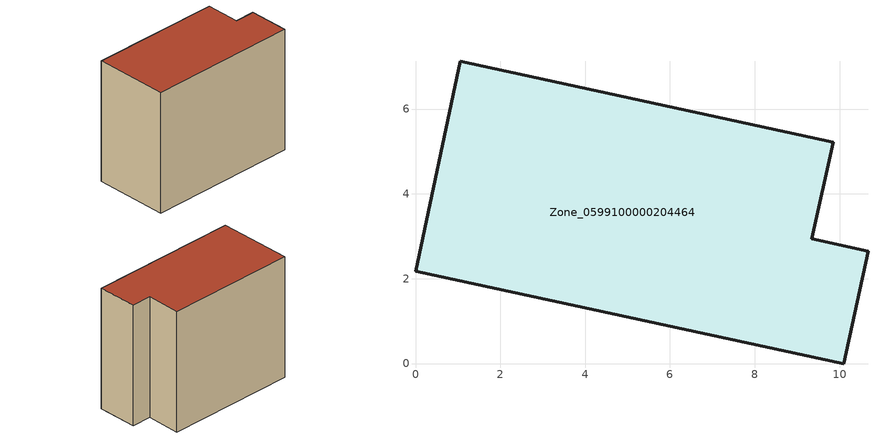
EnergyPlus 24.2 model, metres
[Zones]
Zone_0599100000204464
 floor ground (C_G): 0,2.18 1.06,7.12 9.85,5.22 9.34,2.94 10.67,2.65 10.1,0 z0
 wall outside (C_F): 1.06,7.12 0,2.18 10.1,0 10.67,2.65 9.34,2.94 9.85,5.22 1.06,7.12 z0:8.43
 roof outside (C_R): 0,2.18 10.1,0 10.67,2.65 9.34,2.94 9.85,5.22 1.06,7.12 z8.43
[BUILDING]
Pand.0599100000204464: North Axis=0; Terrain=City; Loads Convergence Tolerance Value=0.04; Temperature Convergence Tolerance Value=0.4; Solar Distribution=FullExterior; Maximum Number of Warmup Days=25; Minimum Number of Warmup Days=1
[Site:Location]
Rotterdam.The.Hague.AP_ZH_NLD Design_Conditions: Latitude=51.96; Longitude=4.45; Time Zone=1; Elevation=-4.5
[SITE:GROUNDTEMPERATURE:BUILDINGSURFACE]
18, 18, 18, 18, 18, 18, 18, 18, 18, 18, 18, 18
[MATERIAL] Thermal Absorptance=0.9; Solar Absorptance=0.7; Visible Absorptance=0.7
Name | Roughness | Thickness | Conductivity | Density | Specific Heat
G.TC.1975-1991 | MediumSmooth | 0.15 | 0.288461 | 540 | 1210
F.TC.1975-1991 | Rough | 0.3 | 0.230769 | 1920 | 840
R.TC.1975-1991 | MediumRough | 0.2 | 0.153846 | 1500 | 1000
[CONSTRUCTION]
C_G: G.TC.1975-1991
C_F: F.TC.1975-1991
C_R: R.TC.1975-1991
[ZONE]
Zone_0599100000204464: Type=1; Multiplier=1; Ceiling Height=Autocalculate; Volume=Autocalculate; Floor Area=autocalculate; Part of Total Floor Area=Yes
[ZONEINFILTRATION:DESIGNFLOWRATE]
Infil_Zone_0599100000204464: Zone or ZoneList or Space or SpaceList=Zone_0599100000204464; Schedule=AlwaysOn; Design Flow Rate Calculation Method=Flow/Area; Flow Rate per Floor Area=0.003; Constant Term Coefficient=1; Temperature Term Coefficient=0; Velocity Term Coefficient=0; Velocity Squared Term Coefficient=0
[HVACTEMPLATE:ZONE:IDEALLOADSAIRSYSTEM]
Zone_0599100000204464: Maximum Heating Supply Air Temperature=50; Minimum Cooling Supply Air Temperature=13; Maximum Heating Supply Air Humidity Ratio=0.0156; Minimum Cooling Supply Air Humidity Ratio=0.0077; Heating Limit=NoLimit; Cooling Limit=NoLimit; Dehumidification Control Type=ConstantSensibleHeatRatio; Cooling Sensible Heat Ratio=0.7; Dehumidification Setpoint=60; Humidification Control Type=None; Humidification Setpoint=30; Outdoor Air Method=None; Outdoor Air Flow Rate per Person=0.00944; Outdoor Air Flow Rate per Zone Floor Area=0; Outdoor Air Flow Rate per Zone=0; Demand Controlled Ventilation Type=None; Outdoor Air Economizer Type=NoEconomizer; Heat Recovery Type=None; Sensible Heat Recovery Effectiveness=0.7; Latent Heat Recovery Effectiveness=0.65
[ZONECONTROL:THERMOSTAT]
ThermostatControl_Zone_0599100000204464: Zone or ZoneList=Zone_0599100000204464; Control Type Schedule=DualSetpointControlType; Control 1=Thermostat_Zone_0599100000204464; Temperature Difference Between Cutout And Setpoint=0
[THERMOSTATSETPOINT:DUALSETPOINT]
Thermostat_Zone_0599100000204464: Heating Setpoint Temperature Schedule=HeatingSetpoint_Zone_0599100000204464; Cooling Setpoint Temperature Schedule=CoolingSetpoint_Zone_0599100000204464
[SCHEDULE:COMPACT]
HeatingSetpoint_Zone_0599100000204464: Through: 12/31, For: AllDays, Until: 24:00, 21
CoolingSetpoint_Zone_0599100000204464: Through: 12/31, For: AllDays, Until: 24:00, 24
DualSetpointControlType: Through: 12/31, For: AllDays, Until: 24:00, 4
AlwaysOn: Through: 12/31, For: AllDays, Until: 24:00, 1
